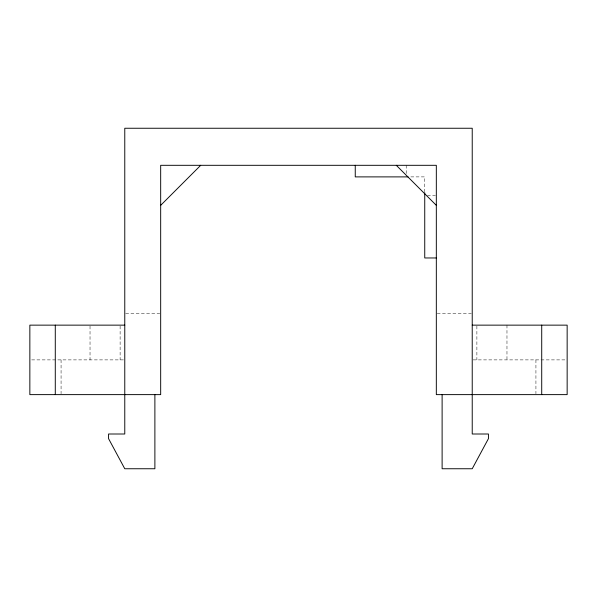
<?xml version="1.0" encoding="UTF-8"?>
<svg xmlns="http://www.w3.org/2000/svg" width="597" height="597" viewBox="0 0 597 597"><rect width="100%" height="100%" fill="white"/><g stroke="black" fill="none" stroke-linecap="round" stroke-linejoin="round"><path stroke-width="0.45" stroke-dasharray="2.98 2.24" d="M410.84 176.891L424.743 176.891L424.743 191.801M427.415 195.42L435.429 195.42M125.698 313.559L159.757 313.559M437.243 313.559L471.302 313.559M31.701 359.887L123.863 359.887M473.137 359.887L565.299 359.887M535.927 359.887L535.927 393.714M506.972 325.141L506.972 359.887M476.884 326.052L476.884 359.887M406.206 165.309L406.206 174.22M120.116 326.052L120.116 359.887M90.028 326.052L90.028 359.887M61.073 359.887L61.073 393.714"/><path stroke-width="0.9" d="M160.675 205.338L200.704 165.309M408.064 176.891L355.252 176.891L355.252 165.309M436.325 257.964L424.743 257.964L424.743 192.734M124.773 325.141L29.85 325.141L29.85 394.624L160.675 394.624L160.675 165.309L436.325 165.309L436.325 394.624L567.15 394.624L567.15 325.141L472.227 325.141M396.296 165.309L436.325 205.338M541.718 325.141L541.718 394.624M442.116 394.624L442.116 468.749L472.227 468.749L488.436 438.638L488.436 434.004L472.227 434.004L472.227 128.251L124.773 128.251L124.773 434.004L108.564 434.004L108.564 438.638L124.773 468.749L154.884 468.749L154.884 394.624M55.282 325.141L55.282 394.624"/></g></svg>
